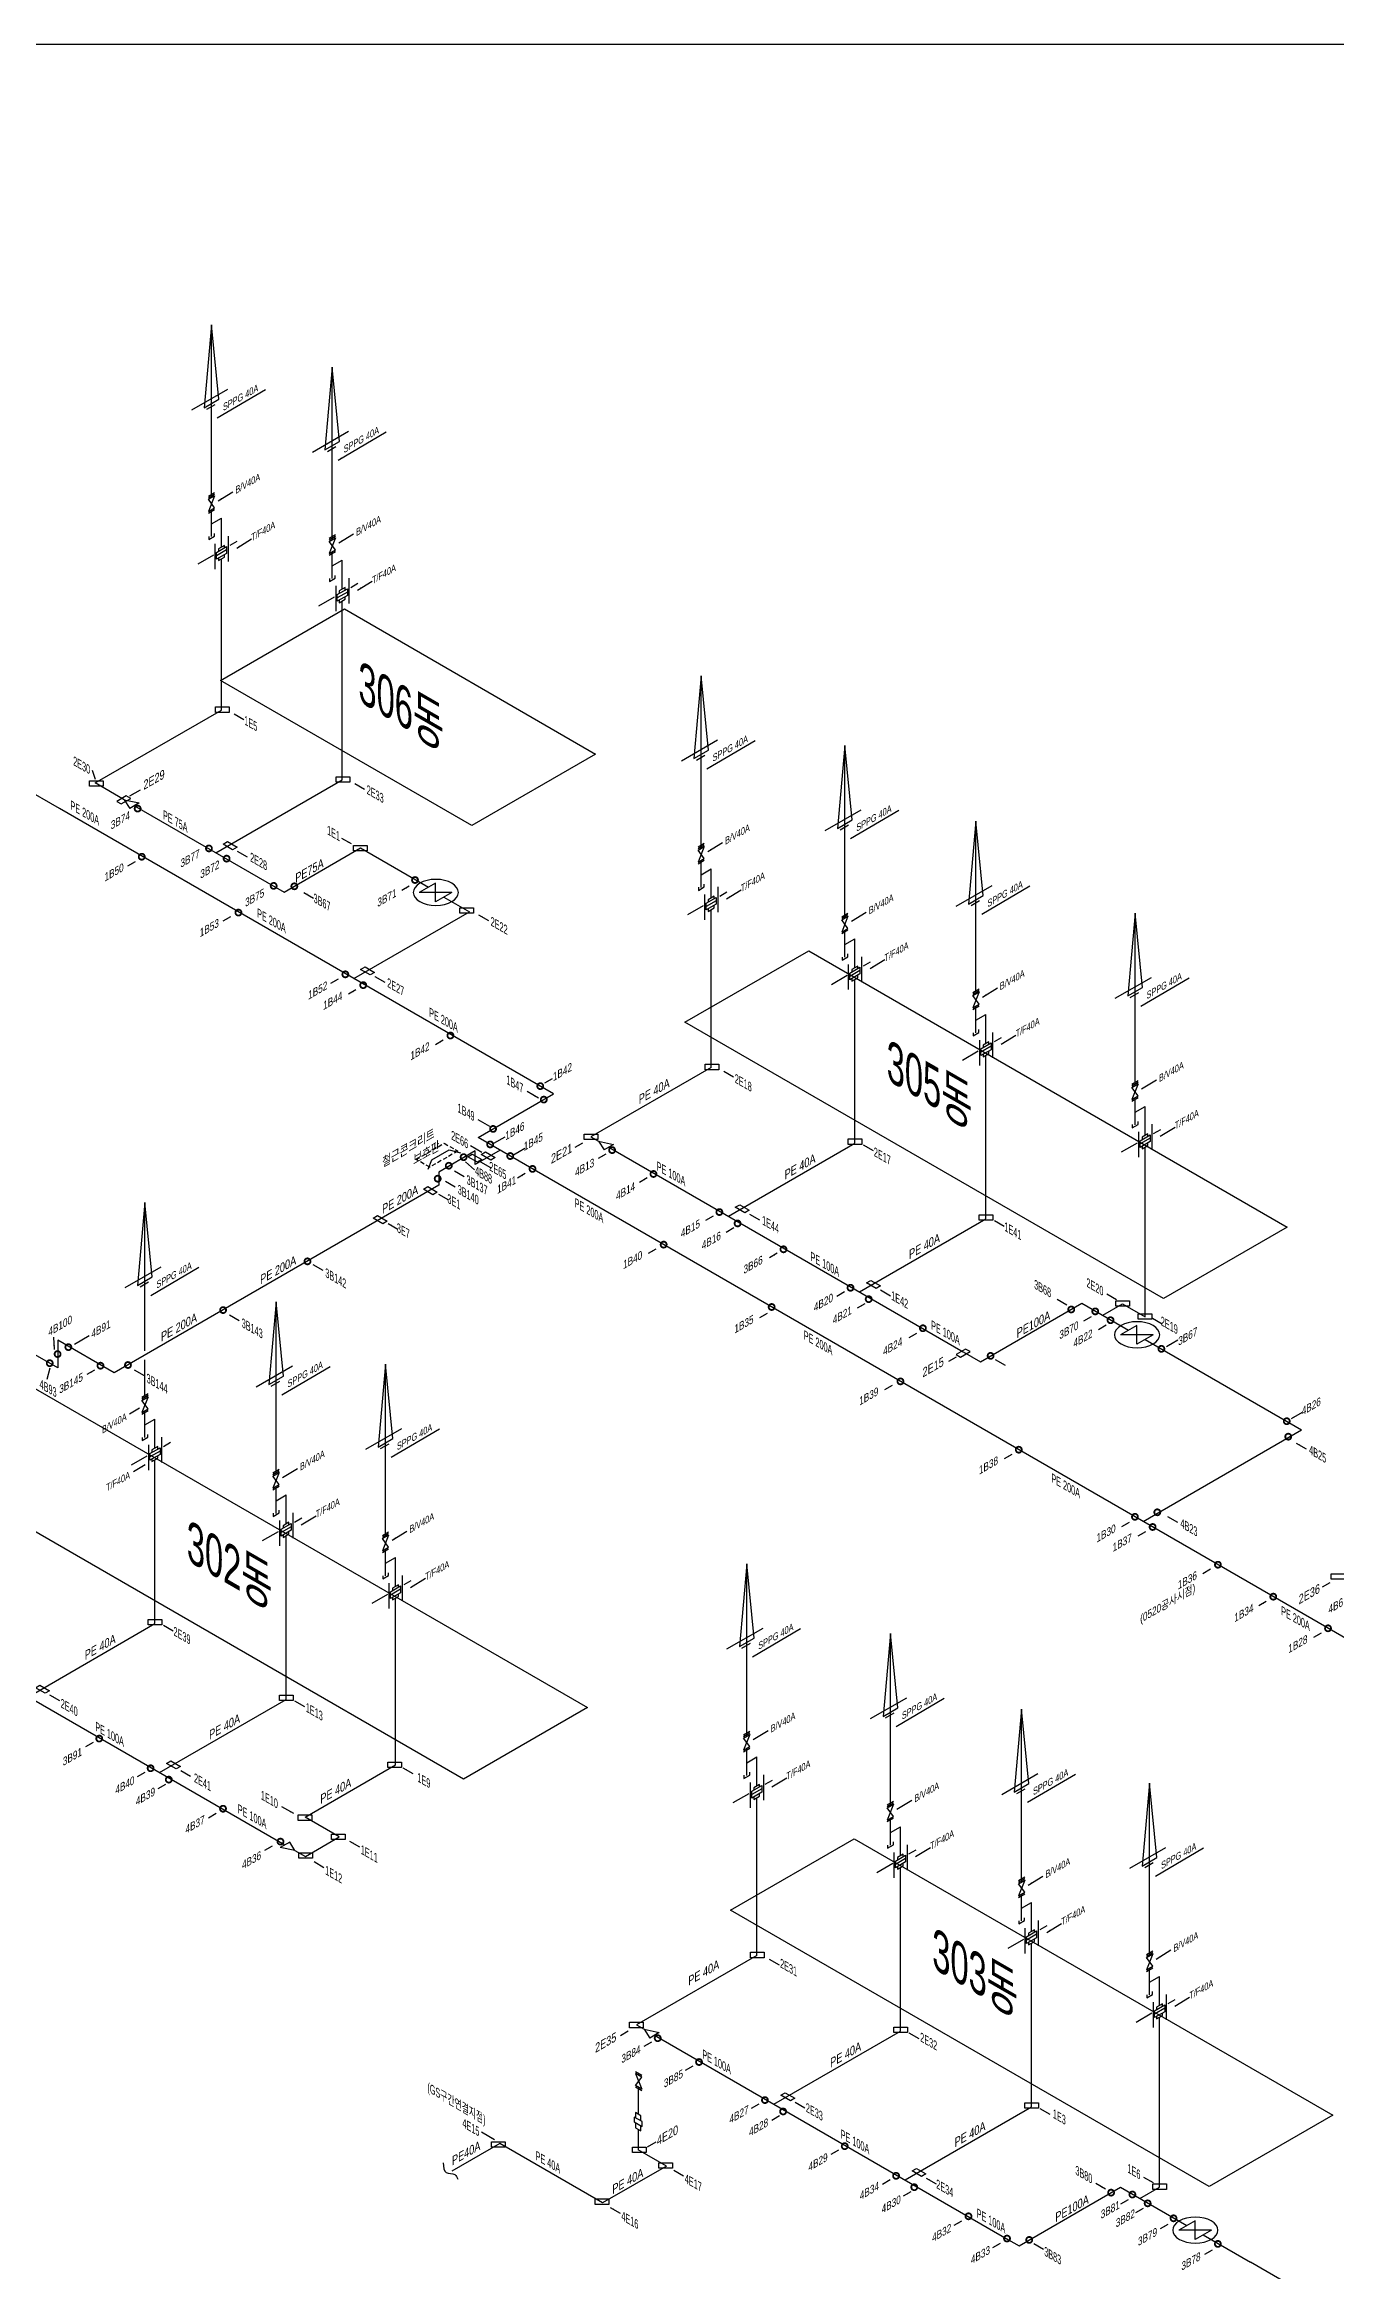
# Model space of a CAD drawing. Extents: x 207357 to 2790028, y 575219 to 1181204.
# Drawn here: x 428327 to 621355, y 828046 to 1160791 of the extents above; entities that cross this region are included whole.
import ezdxf

# ---------------------------------------------------------------- set-up
doc = ezdxf.new("R2010")
doc.units = 0
doc.header["$LTSCALE"] = 100
doc.linetypes.add('HIDDEN', pattern=[9.525, 6.35, -3.175])
doc.layers.get('0').update_dxf_attribs({"linetype": 'CONTINUOUS'})
for name, color, linetype in [('2차ABF', 4, 'CONTINUOUS'), ('ABF', 4, 'CONTINUOUS'), ('EF', 6, 'CONTINUOUS'), ('GAS', 1, 'CONTINUOUS'), ('GTEXT', 2, 'CONTINUOUS'), ('연장', 3, 'CONTINUOUS')]:
    doc.layers.add(name, color=color, linetype=linetype)
doc.styles.get("Standard").update_dxf_attribs({"font": 'Dotum.ttf'})
doc.dimstyles.get("Standard").update_dxf_attribs({"dimtxt": 0.18, "dimasz": 0.18, "dimexe": 0.18, "dimexo": 0.0625, "dimgap": 0.09, "dimtad": 0, "dimtih": 1, "dimtoh": 1, "dimdec": 4, "dimzin": 0, "dimdsep": 46, "dimtxsty": 'Standard', "dimcen": 0.09, "dimadec": 0, "dimazin": 0, "dimtfac": 1, "dimtdec": 4, "dimtofl": 0, "dimtmove": 0, "dimatfit": 3, "dimfxl": 0, "dimtolj": 1, "dimtzin": 0, "dimarcsym": 0})

# ---------------------------------------------------------------- blocks, each defined once
blk = doc.blocks.new('E')
at = {"layer": 'EF'}
for p, q in [((266, 588), (-1165, -238)), ((-508, -618), (924, 208)), ((924, 208), (266, 588)), ((-1165, -238), (-508, -618))]:
    blk.add_line(p, q, dxfattribs=at)

msp = doc.modelspace()

# ---------------------------------------------------------------- linework, layer by layer
for p, q in [((454662, 1065730), (473169, 1076415)), ((473169, 1076415), (510735, 1054726)), ((492228, 1044041), (454662, 1065730)), ((510735, 1054726), (492228, 1044041)), ((524079, 1014650), (542587, 1025335)), ((542587, 1025335), (614148, 984019)), ((595641, 973334), (524079, 1014650)), ((614148, 984019), (595641, 973334)), ((425104, 960920), (509500, 912194)), ((490993, 901509), (406597, 950235)), ((509500, 912194), (490993, 901509)), ((530892, 881901), (549400, 892586)), ((549400, 892586), (620961, 851270)), ((602454, 840585), (530892, 881901)), ((620961, 851270), (602454, 840585))]:
    msp.add_line(p, q)
at = {"layer": 'ABF', "const_width": 271}
for points in [[(441810, 1046574, -1), (442701, 1046574, -1)], [(442421, 1039378, -1), (443312, 1039378, -1)], [(452468, 1040620, -1), (453359, 1040620, -1)], [(455109, 1039095, -1), (456001, 1039095, -1)], [(462147, 1035023, -1), (463038, 1035023, -1)], [(465236, 1034957, -1), (466128, 1034957, -1)], [(483280, 1035895, -1), (484171, 1035895, -1)], [(456878, 1031031, -1), (457769, 1031031, -1)], [(472867, 1021800, -1), (473758, 1021800, -1)], [(475534, 1020180, -1), (476426, 1020180, -1)], [(488577, 1012650, -1), (489468, 1012650, -1)], [(502008, 1005086, -1), (502899, 1005086, -1)], [(502534, 1003072, -1), (503425, 1003072, -1)], [(494952, 998694, -1), (495843, 998694, -1)], [(490545, 994470, -1), (491437, 994470, -1)], [(494513, 996373, -1), (495405, 996373, -1)], [(497516, 994639, -1), (498408, 994639, -1)], [(512752, 995522, -1), (513644, 995522, -1)], [(486673, 991249, -1), (487564, 991249, -1)], [(488328, 993190, -1), (489220, 993190, -1)], [(500849, 992715, -1), (501740, 992715, -1)], [(518933, 991954, -1), (519824, 991954, -1)], [(528788, 986264, -1), (529680, 986264, -1)], [(531508, 984564, -1), (532399, 984564, -1)], [(520455, 981395, -1), (521347, 981395, -1)], [(467198, 978893, -1), (468090, 978893, -1)], [(538376, 980692, -1), (539268, 980692, -1)], [(548395, 974944, -1), (549287, 974944, -1)], [(454580, 971608, -1), (455472, 971608, -1)], [(536602, 972072, -1), (537493, 972072, -1)], [(551115, 973244, -1), (552006, 973244, -1)], [(581397, 971698, -1), (582289, 971698, -1)], [(584993, 971415, -1), (585885, 971415, -1)], [(559221, 968894, -1), (560112, 968894, -1)], [(587275, 970097, -1), (588167, 970097, -1)], [(429836, 965033, -1), (430727, 965033, -1)], [(431448, 966073, -1), (432339, 966073, -1)], [(569341, 964763, -1), (570232, 964763, -1)], [(594877, 965817, -1), (595768, 965817, -1)], [(428663, 963672, -1), (429555, 963672, -1)], [(436254, 963298, -1), (437146, 963298, -1)], [(440360, 963398, -1), (441252, 963398, -1)], [(555864, 960952, -1), (556755, 960952, -1)], [(613621, 954996, -1), (614512, 954996, -1)], [(613846, 952686, -1), (614737, 952686, -1)], [(573554, 950739, -1), (574445, 950739, -1)], [(594265, 941381, -1), (595156, 941381, -1)], [(590923, 940711, -1), (591814, 940711, -1)], [(593563, 939186, -1), (594455, 939186, -1)], [(603332, 933546, -1), (604223, 933546, -1)], [(611604, 928770, -1), (612495, 928770, -1)], [(619794, 924042, -1), (620685, 924042, -1)], [(436066, 907554, -1), (436957, 907554, -1)], [(443748, 903119, -1), (444639, 903119, -1)], [(446467, 901419, -1), (447358, 901419, -1)], [(454573, 897069, -1), (455464, 897069, -1)], [(463161, 892155, -1), (464052, 892155, -1)], [(519565, 862773, -1), (520457, 862773, -1)], [(525746, 859205, -1), (526638, 859205, -1)], [(535602, 853515, -1), (536493, 853515, -1)], [(538321, 851815, -1), (539212, 851815, -1)], [(547527, 846630, -1), (548418, 846630, -1)], [(555208, 842195, -1), (556100, 842195, -1)], [(557928, 840495, -1), (558819, 840495, -1)], [(587359, 839681, -1), (588250, 839681, -1)], [(590540, 839397, -1), (591432, 839397, -1)], [(592822, 838079, -1), (593714, 838079, -1)], [(566034, 836145, -1), (566925, 836145, -1)], [(596694, 835844, -1), (597585, 835844, -1)], [(571796, 832818, -1), (572688, 832818, -1)], [(575117, 832613, -1), (576009, 832613, -1)], [(603318, 832019, -1), (604210, 832019, -1)]]:
    msp.add_lwpolyline(points, format="xyb", close=True, dxfattribs=at)
at = {"layer": 'EF'}
for points in [[(453880, 1061770), (455921, 1061770), (455921, 1060960), (453880, 1060960)], [(435052, 1050729), (437093, 1050729), (437093, 1049919), (435052, 1049919)], [(471933, 1051347), (473974, 1051347), (473974, 1050537), (471933, 1050537)], [(474551, 1041049), (476592, 1041049), (476592, 1040238), (474551, 1040238)], [(490451, 1031729), (492492, 1031729), (492492, 1030918), (490451, 1030918)], [(527096, 1008355), (529137, 1008355), (529137, 1007545), (527096, 1007545)], [(509005, 997897), (511046, 997897), (511046, 997087), (509005, 997087)], [(548486, 997185), (550528, 997185), (550528, 996375), (548486, 996375)], [(568093, 985865), (570134, 985865), (570134, 985055), (568093, 985055)], [(588521, 972992), (590562, 972992), (590562, 972182), (588521, 972182)], [(591829, 971039), (593870, 971039), (593870, 970228), (591829, 970228)], [(620732, 932202), (622773, 932202), (622773, 931392), (620732, 931392)], [(443839, 925360), (445880, 925360), (445880, 924550), (443839, 924550)], [(463446, 914040), (465487, 914040), (465487, 913230), (463446, 913230)], [(479649, 904051), (481690, 904051), (481690, 903241), (479649, 903241)], [(466272, 896133), (468313, 896133), (468313, 895323), (466272, 895323)], [(471218, 893278), (473259, 893278), (473259, 892467), (471218, 892467)], [(466373, 890480), (468414, 890480), (468414, 889670), (466373, 889670)], [(533909, 875606), (535950, 875606), (535950, 874796), (533909, 874796)], [(515818, 865148), (517859, 865148), (517859, 864338), (515818, 864338)], [(555300, 864436), (557341, 864436), (557341, 863626), (555300, 863626)], [(574906, 853116), (576947, 853116), (576947, 852306), (574906, 852306)], [(495160, 847292), (497202, 847292), (497202, 846482), (495160, 846482)], [(516223, 846493), (518264, 846493), (518264, 845683), (516223, 845683)], [(520161, 844155), (522202, 844155), (522202, 843345), (520161, 843345)], [(510686, 838737), (512727, 838737), (512727, 837926), (510686, 837926)], [(594068, 840974), (596109, 840974), (596109, 840164), (594068, 840164)]]:
    msp.add_lwpolyline(points, close=True, dxfattribs=at)
at = {"layer": 'GAS'}
for p, q in [((453298, 1097906), (453298, 1118790)), ((471351, 1091611), (471351, 1112495)), ((453298, 1093562), (453298, 1097906)), ((471351, 1087266), (471351, 1091611)), ((453298, 1087241), (453298, 1091028)), ((453298, 1089135), (454787, 1089994)), ((454787, 1085650), (454787, 1089994)), ((454787, 1065658), (454787, 1083902)), ((471351, 1080946), (471351, 1084733)), ((471351, 1082839), (472840, 1083699)), ((472840, 1079354), (472840, 1083699)), ((472840, 1055235), (472840, 1077607)), ((454787, 1061308), (454787, 1066635)), ((526514, 1045469), (526514, 1066352)), ((435896, 1050401), (454787, 1061308)), ((472840, 1050885), (472840, 1056212)), ((547995, 1035035), (547995, 1055919)), ((430570, 1046574), (425049, 1049761)), ((440226, 1047900), (435896, 1050401)), ((453949, 1039978), (472840, 1050885)), ((504448, 1003920), (430570, 1046574)), ((441776, 1047006), (461550, 1035589)), ((526514, 1041124), (526514, 1045469)), ((567601, 1023715), (567601, 1044599)), ((464154, 1034085), (475583, 1040684)), ((475583, 1040684), (485724, 1034829)), ((526514, 1034804), (526514, 1038591)), ((461550, 1035589), (464154, 1034085)), ((526514, 1036697), (528002, 1037557)), ((528002, 1033212), (528002, 1037557)), ((547995, 1030691), (547995, 1035035)), ((488023, 1033331), (491855, 1031119)), ((474597, 1021155), (491855, 1031119)), ((528002, 1013220), (528002, 1031464)), ((591393, 1009979), (591393, 1030863)), ((547995, 1024370), (547995, 1028157)), ((547995, 1026264), (549483, 1027123)), ((549483, 1022779), (549483, 1027123)), ((567601, 1019371), (567601, 1023715)), ((549483, 1002787), (549483, 1021031)), ((567601, 1013050), (567601, 1016837)), ((567601, 1014944), (569090, 1015803)), ((569090, 1011459), (569090, 1015803)), ((528002, 1007893), (528002, 1013220)), ((569090, 991467), (569090, 1009711)), ((591393, 1005635), (591393, 1009979)), ((528002, 1007893), (510021, 997512)), ((493166, 997407), (504448, 1003920)), ((549483, 996562), (549483, 1002787)), ((591393, 999314), (591393, 1003102)), ((591393, 1001208), (592881, 1002067)), ((592881, 997723), (592881, 1002067)), ((492742, 995391), (487268, 992231)), ((496449, 995512), (492742, 993371)), ((492742, 993371), (492742, 995391)), ((680328, 889349), (493166, 997407)), ((510021, 997512), (511169, 996849)), ((512718, 995955), (565661, 965388)), ((530574, 985645), (549483, 996562)), ((592881, 977731), (592881, 995975)), ((487268, 992231), (487268, 990260)), ((487268, 990260), (438737, 962241)), ((569090, 985242), (569090, 991467)), ((443347, 965536), (443347, 987605)), ((550181, 974325), (569090, 985242)), ((592881, 970582), (592881, 977731)), ((462954, 951890), (462954, 972774)), ((568266, 963884), (583449, 972650)), ((583449, 972650), (590427, 968622)), ((586578, 970844), (589504, 972533)), ((589504, 972533), (592881, 970582)), ((430298, 962983), (425177, 965940)), ((438737, 962241), (430298, 967113)), ((430298, 967113), (430298, 962983)), ((565661, 965388), (568266, 963884)), ((592873, 967210), (616280, 953696)), ((443347, 963210), (443347, 964166)), ((443347, 958866), (443347, 963210)), ((479313, 942542), (479313, 963425)), ((443347, 952545), (443347, 956332)), ((443347, 954439), (444835, 955298)), ((444835, 950954), (444835, 955298)), ((462954, 947546), (462954, 951890)), ((592578, 940012), (616280, 953696)), ((444835, 930962), (444835, 949206)), ((462954, 941225), (462954, 945012)), ((462954, 943119), (464442, 943978)), ((464442, 939634), (464442, 943978)), ((479313, 938197), (479313, 942542)), ((464442, 919642), (464442, 937886)), ((479313, 931876), (479313, 935664)), ((479313, 933770), (480801, 934629)), ((480801, 930285), (480801, 934629)), ((533327, 912720), (533327, 933603)), ((444835, 924737), (444835, 930962)), ((480801, 910293), (480801, 928537)), ((405374, 925686), (464284, 891675)), ((425927, 913820), (444835, 924737)), ((554808, 902286), (554808, 923170)), ((464442, 913417), (464442, 919642)), ((445533, 902500), (464442, 913417)), ((533327, 908375), (533327, 912720)), ((574415, 890966), (574415, 911850)), ((480801, 903608), (480801, 910293)), ((533327, 902055), (533327, 905842)), ((467283, 895803), (480801, 903608)), ((533327, 903948), (534815, 904808)), ((534815, 900463), (534815, 904808)), ((554808, 897942), (554808, 902286)), ((534815, 880471), (534815, 898716)), ((593562, 879912), (593562, 900795)), ((472406, 892845), (467283, 895803)), ((554808, 891621), (554808, 895409)), ((467331, 889915), (472406, 892845)), ((554808, 893515), (556296, 894374)), ((556296, 890030), (556296, 894374)), ((465764, 890820), (467331, 889915)), ((574415, 886622), (574415, 890966)), ((556296, 870038), (556296, 888282)), ((574415, 880301), (574415, 884089)), ((574415, 882195), (575903, 883054)), ((575903, 878710), (575903, 883054)), ((534815, 875144), (534815, 880471)), ((593562, 875567), (593562, 879912)), ((534815, 875144), (516834, 864763)), ((575903, 858718), (575903, 876962)), ((593562, 869247), (593562, 873034)), ((593562, 871140), (595050, 871999)), ((595050, 867655), (595050, 871999)), ((556296, 863814), (556296, 870038)), ((595050, 847663), (595050, 865907)), ((516834, 864763), (517982, 864100)), ((519531, 863206), (572474, 832639)), ((537387, 852896), (556296, 863814)), ((575903, 852494), (575903, 858718)), ((517150, 851386), (517150, 855173)), ((556994, 841576), (575903, 852494)), ((517092, 849144), (517092, 846070)), ((496385, 847027), (489234, 842899)), ((511779, 838140), (496385, 847027)), ((521304, 843639), (517092, 846070)), ((595050, 840515), (595050, 847663)), ((521304, 843639), (511779, 838140)), ((574042, 831734), (589226, 840500)), ((589226, 840500), (599138, 834777)), ((592125, 838826), (595050, 840515)), ((572474, 832639), (574042, 831734)), ((601584, 833365), (608627, 829299)), ((680071, 788050), (608627, 829299))]:
    msp.add_line(p, q, dxfattribs=at)
at = {"layer": 'GTEXT', "color": 5}
msp.add_line((965488, 1160791), (252876, 1160791), dxfattribs=at)
at = {"layer": 'GTEXT'}
for p, q in [((453290, 1118877), (452192, 1106491)), ((454387, 1107758), (453290, 1118877)), ((471343, 1112582), (470245, 1100195)), ((472440, 1101463), (471343, 1112582)), ((450337, 1106159), (455728, 1109272)), ((452192, 1106491), (454387, 1107758)), ((452574, 1106274), (453836, 1107002)), ((468390, 1099864), (473781, 1102977)), ((470245, 1100195), (472440, 1101463)), ((470627, 1099979), (471889, 1100707)), ((452828, 1093290), (453769, 1093833)), ((452828, 1093046), (453769, 1093590)), ((452828, 1092807), (453769, 1093350)), ((453769, 1093350), (452828, 1090996)), ((453769, 1091539), (452828, 1092807)), ((452828, 1090996), (453769, 1091539)), ((452828, 1090757), (453769, 1091300)), ((452875, 1086792), (453744, 1087294)), ((452875, 1087256), (452875, 1086792)), ((453744, 1087294), (453744, 1087719)), ((453812, 1086163), (453812, 1082381)), ((454040, 1084860), (455554, 1085734)), ((455554, 1085238), (454040, 1084365)), ((454040, 1083853), (454040, 1084860)), ((455223, 1085901), (454351, 1085398)), ((454351, 1085398), (454351, 1085039)), ((455223, 1085543), (455223, 1085901)), ((455554, 1085734), (455554, 1084727)), ((455789, 1087304), (455789, 1083522)), ((456070, 1085936), (457131, 1086548)), ((470881, 1086995), (471822, 1087538)), ((470881, 1086751), (471822, 1087294)), ((470881, 1086512), (471822, 1087055)), ((471822, 1087055), (470881, 1084701)), ((471822, 1085244), (470881, 1086512)), ((470881, 1084701), (471822, 1085244)), ((470881, 1084462), (471822, 1085005)), ((451280, 1083170), (453636, 1084530)), ((455554, 1084727), (454040, 1083853)), ((454351, 1083650), (455223, 1084154)), ((454351, 1084032), (454351, 1083650)), ((455223, 1084154), (455223, 1084536)), ((469333, 1076875), (471689, 1078235)), ((470928, 1080497), (471797, 1080999)), ((470928, 1080960), (470928, 1080497)), ((471797, 1080999), (471797, 1081424)), ((471865, 1079868), (471865, 1076085)), ((472093, 1078565), (473607, 1079439)), ((473607, 1078943), (472093, 1078069)), ((472093, 1077558), (472093, 1078565)), ((473607, 1078432), (472093, 1077558)), ((473276, 1079606), (472404, 1079103)), ((472404, 1079103), (472404, 1078744)), ((473276, 1079248), (473276, 1079606)), ((473276, 1077858), (473276, 1078241)), ((473607, 1079439), (473607, 1078432)), ((473842, 1081009), (473842, 1077227)), ((474124, 1079640), (475184, 1080253)), ((472404, 1077355), (473276, 1077858)), ((472404, 1077737), (472404, 1077355)), ((526505, 1066439), (525408, 1054053)), ((527603, 1055321), (526505, 1066439)), ((523553, 1053722), (528944, 1056834)), ((525408, 1054053), (527603, 1055321)), ((547986, 1056006), (546888, 1043620)), ((549084, 1044887), (547986, 1056006)), ((525790, 1053837), (527051, 1054565)), ((440226, 1047900), (442485, 1047415)), ((440226, 1047900), (441066, 1046596)), ((442485, 1047415), (441066, 1046596)), ((545034, 1043289), (550425, 1046401)), ((546888, 1043620), (549084, 1044887)), ((547270, 1043403), (548532, 1044132)), ((567593, 1044686), (566495, 1032300)), ((568691, 1033567), (567593, 1044686)), ((526043, 1040853), (526984, 1041396)), ((526043, 1040609), (526984, 1041152)), ((526043, 1040369), (526984, 1040913)), ((526984, 1040913), (526043, 1038559)), ((526984, 1039102), (526043, 1040369)), ((526043, 1038559), (526984, 1039102)), ((526043, 1038319), (526984, 1038862)), ((486800, 1035450), (484354, 1034037)), ((486800, 1032625), (486800, 1035450)), ((526091, 1034355), (526960, 1034857)), ((526960, 1034857), (526960, 1035282)), ((529004, 1034867), (529004, 1031085)), ((564641, 1031969), (570032, 1035081)), ((489246, 1034037), (484354, 1034037)), ((489246, 1034037), (486800, 1032625)), ((524496, 1030733), (526852, 1032093)), ((526091, 1034818), (526091, 1034355)), ((527027, 1033726), (527027, 1029943)), ((527256, 1032423), (528769, 1033297)), ((528769, 1032801), (527256, 1031927)), ((527256, 1031416), (527256, 1032423)), ((528769, 1032290), (527256, 1031416)), ((528438, 1033464), (527566, 1032960)), ((527566, 1032960), (527566, 1032602)), ((527566, 1031213), (528438, 1031716)), ((527566, 1031595), (527566, 1031213)), ((528438, 1033105), (528438, 1033464)), ((528438, 1031716), (528438, 1032098)), ((528769, 1033297), (528769, 1032290)), ((529286, 1033498), (530346, 1034110)), ((566495, 1032300), (568691, 1033567)), ((566877, 1032083), (568139, 1032812)), ((547524, 1030419), (548465, 1030962)), ((547524, 1030176), (548465, 1030719)), ((547524, 1029936), (548465, 1030479)), ((548465, 1030479), (547524, 1028125)), ((548465, 1028669), (547524, 1029936)), ((547524, 1028125), (548465, 1028669)), ((547524, 1027886), (548465, 1028429)), ((591384, 1030950), (590287, 1018564)), ((592482, 1019831), (591384, 1030950)), ((545976, 1020299), (548333, 1021660)), ((547572, 1023922), (548441, 1024423)), ((547572, 1024385), (547572, 1023922)), ((548441, 1024423), (548441, 1024848)), ((548508, 1023292), (548508, 1019510)), ((548737, 1021989), (550250, 1022863)), ((550250, 1022368), (548737, 1021494)), ((548737, 1020982), (548737, 1021989)), ((550250, 1021856), (548737, 1020982)), ((549919, 1023030), (549047, 1022527)), ((549047, 1022527), (549047, 1022169)), ((549919, 1022672), (549919, 1023030)), ((549919, 1021283), (549919, 1021665)), ((550250, 1022863), (550250, 1021856)), ((550485, 1024434), (550485, 1020651)), ((550767, 1023065), (551827, 1023677)), ((549047, 1020779), (549919, 1021283)), ((549047, 1021162), (549047, 1020779)), ((567131, 1019099), (568072, 1019642)), ((567131, 1018856), (568072, 1019399)), ((567131, 1018616), (568072, 1019159)), ((568072, 1019159), (567131, 1016805)), ((568072, 1017349), (567131, 1018616)), ((588432, 1018233), (593823, 1021345)), ((590287, 1018564), (592482, 1019831)), ((590669, 1018347), (591930, 1019076)), ((567131, 1016805), (568072, 1017349)), ((567131, 1016566), (568072, 1017109)), ((567178, 1012602), (568048, 1013103)), ((567178, 1013065), (567178, 1012602)), ((568048, 1013103), (568048, 1013528)), ((568115, 1011972), (568115, 1008190)), ((569526, 1011710), (568654, 1011207)), ((569526, 1011352), (569526, 1011710)), ((570092, 1013114), (570092, 1009331)), ((570374, 1011745), (571434, 1012357)), ((565583, 1008979), (567940, 1010340)), ((568344, 1010669), (569857, 1011543)), ((569857, 1011048), (568344, 1010174)), ((568344, 1009662), (568344, 1010669)), ((569857, 1010536), (568344, 1009662)), ((568654, 1011207), (568654, 1010849)), ((568654, 1009459), (569526, 1009963)), ((568654, 1009842), (568654, 1009459)), ((569526, 1009963), (569526, 1010345)), ((569857, 1011543), (569857, 1010536)), ((590922, 1005363), (591863, 1005906)), ((590922, 1005120), (591863, 1005663)), ((590922, 1004880), (591863, 1005423)), ((591863, 1005423), (590922, 1003070)), ((591863, 1003613), (590922, 1004880)), ((590922, 1003070), (591863, 1003613)), ((590922, 1002830), (591863, 1003373)), ((590970, 998866), (591839, 999368)), ((590970, 999329), (590970, 998866)), ((591839, 999368), (591839, 999792)), ((593883, 999378), (593883, 995595)), ((594165, 998009), (595225, 998621)), ((486256, 994093), (488846, 995548)), ((488846, 995548), (490526, 995138)), ((511169, 996849), (512009, 995545)), ((511169, 996849), (513427, 996364)), ((513427, 996364), (512009, 995545)), ((589375, 995243), (591731, 996604)), ((591906, 998236), (591906, 994454)), ((592135, 996933), (593648, 997807)), ((593648, 997312), (592135, 996438)), ((592135, 995927), (592135, 996933)), ((593648, 996800), (592135, 995927)), ((593317, 997975), (592445, 997471)), ((592445, 997471), (592445, 997113)), ((592445, 995723), (593317, 996227)), ((592445, 996106), (592445, 995723)), ((593317, 997616), (593317, 997975)), ((593317, 996227), (593317, 996609)), ((593648, 997807), (593648, 996800)), ((485668, 992683), (486256, 994093)), ((443338, 987692), (442241, 975306)), ((444436, 976573), (443338, 987692)), ((440386, 974974), (445777, 978087)), ((442241, 975306), (444436, 976573)), ((442623, 975089), (443885, 975818)), ((462945, 972861), (461848, 960475)), ((464043, 961742), (462945, 972861)), ((591650, 969328), (589204, 967916)), ((591650, 966503), (591650, 969328)), ((594096, 967916), (589204, 967916)), ((594096, 967916), (591650, 966503)), ((459993, 960143), (465384, 963256)), ((461848, 960475), (464043, 961742)), ((479304, 963512), (478207, 951126)), ((480402, 952393), (479304, 963512)), ((442877, 958594), (443817, 959137)), ((442877, 958350), (443817, 958894)), ((442877, 958111), (443817, 958654)), ((443817, 958654), (442877, 956300)), ((462230, 960258), (463491, 960987)), ((443817, 956844), (442877, 958111)), ((442877, 956300), (443817, 956844)), ((442877, 956061), (443817, 956604)), ((442924, 952097), (443793, 952598)), ((442924, 952560), (442924, 952097)), ((443793, 952598), (443793, 953023)), ((445837, 952608), (445837, 948826)), ((446119, 951240), (447179, 951852)), ((476352, 950795), (481743, 953907)), ((478207, 951126), (480402, 952393)), ((441329, 948474), (443685, 949834)), ((443860, 951467), (443860, 947685)), ((444089, 950164), (445603, 951038)), ((445603, 950543), (444089, 949669)), ((444089, 949157), (444089, 950164)), ((445603, 950031), (444089, 949157)), ((445271, 951205), (444399, 950702)), ((444399, 950702), (444399, 950343)), ((444399, 948954), (445271, 949458)), ((444399, 949337), (444399, 948954)), ((445271, 950847), (445271, 951205)), ((445271, 949458), (445271, 949840)), ((445603, 951038), (445603, 950031)), ((478589, 950909), (479850, 951638)), ((462483, 947274), (463424, 947817)), ((462483, 947030), (463424, 947574)), ((462483, 946791), (463424, 947334)), ((463424, 947334), (462483, 944980)), ((463424, 945524), (462483, 946791)), ((462483, 944980), (463424, 945524)), ((462483, 944741), (463424, 945284)), ((463400, 941278), (463400, 941703)), ((460936, 937154), (463292, 938514)), ((462531, 940777), (463400, 941278)), ((462531, 941240), (462531, 940777)), ((463467, 940147), (463467, 936365)), ((463696, 938844), (465209, 939718)), ((465209, 939223), (463696, 938349)), ((463696, 937837), (463696, 938844)), ((465209, 938711), (463696, 937837)), ((464878, 939885), (464006, 939382)), ((464006, 939382), (464006, 939023)), ((464878, 939527), (464878, 939885)), ((464878, 938138), (464878, 938520)), ((465209, 939718), (465209, 938711)), ((465444, 941288), (465444, 937506)), ((465726, 939920), (466786, 940532)), ((478842, 937925), (479783, 938468)), ((464006, 937634), (464878, 938138)), ((464006, 938017), (464006, 937634)), ((478842, 937682), (479783, 938225)), ((478842, 937442), (479783, 937985)), ((479783, 937985), (478842, 935632)), ((479783, 936175), (478842, 937442)), ((478842, 935632), (479783, 936175)), ((478842, 935392), (479783, 935935)), ((478890, 931428), (479759, 931930)), ((478890, 931891), (478890, 931428)), ((479759, 931930), (479759, 932354)), ((481803, 931940), (481803, 928157)), ((533318, 933690), (532221, 921304)), ((534416, 922572), (533318, 933690)), ((477295, 927805), (479651, 929166)), ((479826, 930798), (479826, 927016)), ((480055, 929495), (481568, 930369)), ((481568, 929874), (480055, 929000)), ((480055, 928489), (480055, 929495)), ((481568, 929362), (480055, 928489)), ((481237, 930537), (480365, 930033)), ((480365, 930033), (480365, 929675)), ((480365, 928285), (481237, 928789)), ((480365, 928668), (480365, 928285)), ((481237, 930178), (481237, 930537)), ((481237, 928789), (481237, 929171)), ((481568, 930369), (481568, 929362)), ((482085, 930571), (483145, 931183)), ((530366, 920973), (535757, 924086)), ((532221, 921304), (534416, 922572)), ((532603, 921088), (533864, 921816)), ((554799, 923257), (553702, 910871)), ((555897, 912138), (554799, 923257)), ((551847, 910540), (557238, 913652)), ((553702, 910871), (555897, 912138)), ((574406, 911937), (573308, 899551)), ((575504, 900818), (574406, 911937)), ((532857, 908104), (533797, 908647)), ((532857, 907860), (533797, 908403)), ((554084, 910654), (555345, 911383)), ((532857, 907620), (533797, 908164)), ((533797, 908164), (532857, 905810)), ((533797, 906353), (532857, 907620)), ((532857, 905810), (533797, 906353)), ((532857, 905570), (533797, 906114)), ((532904, 901606), (533773, 902108)), ((532904, 902069), (532904, 901606)), ((533773, 902108), (533773, 902533)), ((535817, 902118), (535817, 898336)), ((571454, 899220), (576845, 902332)), ((531309, 897984), (533665, 899344)), ((533840, 900977), (533840, 897194)), ((534069, 899674), (535582, 900548)), ((535582, 900052), (534069, 899178)), ((534069, 898667), (534069, 899674)), ((535582, 899541), (534069, 898667)), ((535251, 900715), (534379, 900211)), ((534379, 900211), (534379, 899853)), ((534379, 898464), (535251, 898967)), ((534379, 898846), (534379, 898464)), ((535251, 900356), (535251, 900715)), ((535251, 898967), (535251, 899350)), ((535582, 900548), (535582, 899541)), ((536099, 900749), (537159, 901361)), ((573308, 899551), (575504, 900818)), ((573690, 899334), (574952, 900063)), ((593553, 900882), (592456, 888496)), ((594651, 889763), (593553, 900882)), ((554337, 897670), (555278, 898213)), ((554337, 897427), (555278, 897970)), ((554337, 897187), (555278, 897730)), ((555278, 897730), (554337, 895377)), ((555278, 895920), (554337, 897187)), ((554337, 895377), (555278, 895920)), ((554337, 895137), (555278, 895680)), ((464993, 892084), (463574, 891265)), ((465764, 890820), (464993, 892084)), ((555254, 891674), (555254, 892099)), ((465764, 890820), (463574, 891265)), ((552790, 887550), (555146, 888911)), ((554385, 891173), (555254, 891674)), ((554385, 891636), (554385, 891173)), ((555321, 890543), (555321, 886761)), ((555550, 889240), (557063, 890114)), ((557063, 889619), (555550, 888745)), ((555550, 888233), (555550, 889240)), ((557063, 889107), (555550, 888233)), ((556732, 890282), (555860, 889778)), ((555860, 889778), (555860, 889420)), ((555860, 888030), (556732, 888534)), ((556732, 889923), (556732, 890282)), ((556732, 888534), (556732, 888916)), ((557063, 890114), (557063, 889107)), ((557298, 891685), (557298, 887902)), ((557580, 890316), (558640, 890928)), ((590601, 888165), (595992, 891277)), ((592456, 888496), (594651, 889763)), ((592838, 888279), (594100, 889008)), ((555860, 888413), (555860, 888030)), ((573944, 886350), (574885, 886893)), ((573944, 886107), (574885, 886650)), ((573944, 885867), (574885, 886410)), ((574885, 886410), (573944, 884057)), ((574885, 884600), (573944, 885867)), ((573944, 884057), (574885, 884600)), ((573944, 883817), (574885, 884360)), ((573991, 879853), (574861, 880354)), ((573991, 880316), (573991, 879853)), ((574861, 880354), (574861, 880779)), ((574928, 879223), (574928, 875441)), ((575157, 877920), (576670, 878794)), ((576339, 878962), (575467, 878458)), ((575467, 878458), (575467, 878100)), ((576339, 878603), (576339, 878962)), ((576670, 878794), (576670, 877787)), ((576905, 880365), (576905, 876582)), ((577187, 878996), (578247, 879608)), ((572396, 876230), (574753, 877591)), ((576670, 878299), (575157, 877425)), ((575157, 876913), (575157, 877920)), ((576670, 877787), (575157, 876913)), ((575467, 876710), (576339, 877214)), ((575467, 877093), (575467, 876710)), ((576339, 877214), (576339, 877596)), ((593092, 875295), (594032, 875839)), ((593092, 875052), (594032, 875595)), ((593092, 874812), (594032, 875355)), ((594032, 875355), (593092, 873002)), ((594032, 873545), (593092, 874812)), ((593092, 873002), (594032, 873545)), ((593092, 872762), (594032, 873305)), ((593139, 868798), (594008, 869300)), ((593139, 869261), (593139, 868798)), ((594008, 869300), (594008, 869724)), ((596052, 869310), (596052, 865527)), ((596334, 867941), (597394, 868553)), ((591544, 865175), (593900, 866536)), ((594075, 868168), (594075, 864386)), ((594304, 866866), (595818, 867739)), ((595818, 867244), (594304, 866370)), ((594304, 865859), (594304, 866866)), ((595818, 866732), (594304, 865859)), ((595487, 867907), (594614, 867403)), ((594614, 867403), (594614, 867045)), ((594614, 865656), (595487, 866159)), ((594614, 866038), (594614, 865656)), ((595487, 867548), (595487, 867907)), ((595487, 866159), (595487, 866541)), ((595818, 867739), (595818, 866732)), ((517982, 864100), (518822, 862796)), ((517982, 864100), (520240, 863615)), ((520240, 863615), (518822, 862796)), ((517621, 857191), (516680, 857734)), ((516680, 857494), (517621, 855141)), ((517621, 856951), (516680, 857494)), ((516680, 855684), (517621, 856951)), ((517621, 855141), (516680, 855684)), ((517621, 854901), (516680, 855444)), ((516490, 850988), (516490, 850271)), ((517695, 850292), (516490, 850988)), ((516490, 850271), (517695, 849575)), ((516673, 851661), (516673, 850882)), ((517510, 851178), (516673, 851661)), ((516673, 850165), (516673, 849386)), ((516673, 849386), (517510, 848902)), ((517510, 850399), (517510, 851178)), ((517510, 848902), (517510, 849682)), ((517695, 849575), (517695, 850292)), ((600361, 835484), (597914, 834071)), ((600361, 832659), (600361, 835484)), ((602807, 834071), (597914, 834071)), ((602807, 834071), (600361, 832659))]:
    msp.add_line(p, q, dxfattribs=at)
at = {"layer": 'GTEXT', "linetype": 'HIDDEN'}
for p, q in [((483901, 994123), (488092, 996543)), ((490110, 995378), (485919, 992958)), ((488092, 996543), (490110, 995378)), ((485919, 992958), (483901, 994123))]:
    msp.add_line(p, q, dxfattribs=at)
at = {"layer": 'GTEXT', "ltscale": 0.6, "extrusion": (0, 0, -1)}
for centre in [(486841, 1034042), (591691, 967920), (600402, 834076)]:
    msp.add_ellipse(centre, major_axis=(-3376, 0), ratio=0.5773503, dxfattribs=at)
at = {"layer": 'GTEXT'}
msp.add_spline([(487957, 844129), (488390, 842687), (489689, 842398), (490122, 841677)], degree=3, dxfattribs=at)

# ---------------------------------------------------------------- block references
at = {"layer": 'GAS'}
for p in [(440287, 1047897), (565784, 965199)]:
    msp.add_blockref('E', p, dxfattribs=at)
at = {"layer": 'GAS', "xscale": -1}
for p in [(455944, 1041044), (476519, 1022323), (492548, 994333), (494532, 994654), (485896, 989476), (478394, 985145), (532542, 986778), (552149, 975458), (427894, 914953), (447501, 903633), (539355, 854029), (558962, 842709)]:
    msp.add_blockref('E', p, dxfattribs=at)

# ---------------------------------------------------------------- texts
at = {"layer": '2차ABF', "oblique": 30}
for s, p in [('3B74', (438241, 1043390)), ('3B77', (448660, 1037685)), ('3B72', (451623, 1036058)), ('3B75', (458331, 1031828)), ('3B71', (478100, 1031815)), ('1B44', (469997, 1016427)), ('1B42', (483040, 1008897)), ('1B41', (495992, 988926)), ('4B13', (507661, 991502)), ('4B14', (513784, 987967)), ('4B15', (523475, 982372)), ('4B16', (526601, 980567)), ('1B40', (514840, 977687)), ('3B66', (532845, 976962)), ('4B20', (543367, 971317)), ('4B21', (546190, 969437)), ('4B100', (428909, 967656)), ('4B91', (435348, 967368)), ('1B35', (531485, 968077)), ('3B70', (580069, 967177)), ('4B22', (582174, 965952)), ('3B67', (597845, 966250)), ('4B24', (553716, 964742)), ('3B145', (430535, 959057)), ('1B39', (550148, 957302)), ('4B26', (616304, 955787)), ('1B38', (568040, 946972)), ('1B30', (585621, 936822)), ('1B37', (588045, 935422)), ('1B36', (597780, 929802)), ('(0520공사시점)', (592159, 924797)), ('4B6', (620317, 926178)), ('1B34', (606232, 924922)), ('1B28', (614301, 920264)), ('3B91', (431071, 903425)), ('4B40', (438920, 899166)), ('4B39', (441996, 897485)), ('4B37', (449411, 893280)), ('4B36', (457856, 887949)), ('3B84', (514586, 858962)), ('3B85', (520937, 855305)), ('4B27', (530745, 849932)), ('4B28', (533667, 848015)), ('4B29', (542562, 842830)), ('4B34', (550236, 838517)), ('4B30', (553497, 836518)), ('3B81', (586253, 835713)), ('3B82', (588505, 834421)), ('4B32', (561045, 832235)), ('3B79', (591826, 831659)), ('4B33', (566845, 828950)), ('3B78', (598322, 827990))]:
    msp.add_text(s, height=1079.9, rotation=30, dxfattribs=at).set_placement(p)
at = {"layer": '2차ABF', "color": 3, "oblique": 30}
for s, p in [('1B50', (437303, 1035629)), ('1B53', (451542, 1027315)), ('1B52', (467754, 1017973)), ('1B42', (504343, 1005780)), ('1B46', (497227, 996954)), ('1B45', (499982, 995351))]:
    msp.add_text(s, height=1079.9, rotation=30, dxfattribs=at).set_placement(p)
at = {"layer": 'ABF', "oblique": 330, "width": 0.8}
for s, p in [('3B67', (468558, 1032612)), ('3B137', (491435, 990525)), ('4B88', (492713, 991853)), ('3B140', (490114, 989075)), ('3B142', (470313, 976589)), ('3B68', (576298, 974872)), ('3B143', (457818, 969098)), ('3B144', (443592, 960838)), ('4B93', (427598, 959973)), ('4B25', (617424, 950147)), ('4B23', (598181, 939167)), ('3B80', (582464, 842428)), ('3B83', (577802, 830307))]:
    msp.add_text(s, height=1196.2, rotation=330, dxfattribs=at).set_placement(p)
at = {"layer": 'ABF', "color": 3, "oblique": 330, "width": 0.8}
for s, p in [('1B47', (497385, 1005455)), ('1B49', (490089, 1001243))]:
    msp.add_text(s, height=1196.2, rotation=330, dxfattribs=at).set_placement(p)
at = {"layer": 'EF', "color": 3, "oblique": 330, "width": 0.8}
for s, p in [('1E5', (458208, 1059168)), ('2E30', (432616, 1053098)), ('2E33', (476511, 1048800)), ('2E28', (459073, 1038720)), ('2E27', (479570, 1019949))]:
    msp.add_text(s, height=1196.2, rotation=330, dxfattribs=at).set_placement(p)
at = {"layer": 'EF', "color": 3, "oblique": 30}
msp.add_text('2E29', height=1199.9, rotation=30, dxfattribs=at).set_placement((443116, 1049317))
at = {"layer": 'EF', "oblique": 330, "width": 0.8}
for s, p in [('1E1', (470578, 1042757)), ('2E22', (495045, 1029120)), ('2E18', (531542, 1005632)), ('2E66', (489135, 997152)), ('2E17', (552335, 994667)), ('2E65', (494833, 992520)), ('3E1', (488571, 987686)), ('1E44', (535621, 984437)), ('3E7', (481015, 983324)), ('1E41', (571856, 983487)), ('2E20', (584127, 975122)), ('1E42', (554925, 973192)), ('2E19', (595243, 969374)), ('2E39', (447623, 923007)), ('2E40', (430761, 912242)), ('1E13', (467403, 911617)), ('2E41', (450689, 901097)), ('1E9', (484082, 901164)), ('1E10', (460689, 898507)), ('1E12', (470304, 887292)), ('1E11', (475624, 890364)), ('2E31', (538318, 873385)), ('2E32', (559264, 862328)), ('2E33', (542171, 851806)), ('1E3', (579104, 850877)), ('4E15', (490815, 849498)), ('4E17', (524073, 841197)), ('1E6', (590260, 842715)), ('2E34', (561667, 840378)), ('4E16', (514585, 835614))]:
    msp.add_text(s, height=1196.2, rotation=330, dxfattribs=at).set_placement(p)
at = {"layer": 'EF', "oblique": 30}
for s, p in [('2E21', (504050, 993428)), ('2E15', (559614, 961508)), ('2E36', (615854, 927578)), ('2E35', (510648, 860529)), ('4E20', (519885, 846683))]:
    msp.add_text(s, height=1199.9, rotation=30, dxfattribs=at).set_placement(p)
at = {"layer": 'GTEXT', "oblique": 30}
for s, height, p in [('SPPG 40A', 959.9, (455018, 1105970)), ('SPPG 40A', 959.9, (473071, 1099675)), ('B/V40A', 959.9, (456873, 1093572)), ('T/F40A', 959.9, (459239, 1086486)), ('B/V40A', 959.9, (474926, 1087277)), ('T/F40A', 959.9, (477293, 1080075)), ('SPPG 40A', 959.9, (528233, 1053532)), ('SPPG 40A', 959.9, (549714, 1043099)), ('B/V40A', 959.9, (530089, 1041135)), ('PE75A', 1199.9, (465827, 1035417)), ('T/F40A', 959.9, (532455, 1034049)), ('SPPG 40A', 959.9, (569321, 1031779)), ('B/V40A', 959.9, (551570, 1030701)), ('T/F40A', 959.9, (553936, 1023615)), ('B/V40A', 959.9, (571176, 1019381)), ('SPPG 40A', 959.9, (593112, 1018043)), ('T/F40A', 959.9, (573543, 1012295)), ('B/V40A', 959.9, (594968, 1005645)), ('PE 40A', 1199.9, (517181, 1002335)), ('철근콘크리트', 1199.9, (478827, 992928)), ('T/F40A', 959.9, (597334, 998560)), ('보호판', 1199.9, (483470, 993323)), ('PE 40A', 1199.9, (538994, 991072)), ('PE 200A', 1199.9, (478808, 985931)), ('PE 40A', 1199.9, (557596, 979172)), ('SPPG 40A', 959.9, (445067, 974785)), ('PE 200A', 1199.9, (460580, 975407)), ('PE 200A', 1199.9, (445748, 966844)), ('PE100A', 1199.9, (573694, 967384)), ('SPPG 40A', 959.9, (464673, 959954)), ('B/V40A', 959.9, (436916, 953099)), ('SPPG 40A', 959.9, (481032, 950605)), ('B/V40A', 959.9, (466529, 947556)), ('T/F40A', 959.9, (437533, 944432)), ('T/F40A', 959.9, (468895, 940470)), ('B/V40A', 959.9, (482888, 938207)), ('T/F40A', 959.9, (485254, 931122)), ('PE 40A', 1199.9, (434346, 919247)), ('SPPG 40A', 959.9, (535047, 920783)), ('SPPG 40A', 959.9, (556527, 910350)), ('PE 40A', 1199.9, (452948, 907347)), ('B/V40A', 959.9, (536902, 908386)), ('T/F40A', 959.9, (539268, 901300)), ('SPPG 40A', 959.9, (576134, 899030)), ('PE 40A', 1199.9, (469574, 897748)), ('B/V40A', 959.9, (558383, 897952)), ('T/F40A', 959.9, (560749, 890866)), ('SPPG 40A', 959.9, (595282, 887975)), ('B/V40A', 959.9, (577989, 886632)), ('T/F40A', 959.9, (580356, 879546)), ('B/V40A', 959.9, (597137, 875577)), ('PE 40A', 1199.9, (524587, 870574)), ('T/F40A', 959.9, (599503, 868492)), ('PE 40A', 1199.9, (545807, 858323)), ('PE 40A', 1199.9, (564409, 846423)), ('PE40A', 1199.9, (489260, 843697)), ('PE 40A', 1199.9, (513241, 839427)), ('PE100A', 1199.9, (579470, 835233))]:
    msp.add_text(s, height=height, rotation=30, dxfattribs=at).set_placement(p)
at = {"layer": 'GTEXT', "oblique": 330, "width": 0.8}
for s, height, p in [('306동', 5382.9, (475267, 1062636)), ('PE 200A', 1196.2, (432207, 1046484)), ('PE 75A', 1196.2, (446040, 1045060)), ('PE 200A', 1196.2, (460117, 1030370)), ('PE 200A', 1196.2, (485839, 1015519)), ('305동', 5382.9, (554254, 1006031)), ('PE 100A', 1196.2, (519865, 992542)), ('PE 200A', 1196.2, (507602, 987055)), ('PE 100A', 1196.2, (542857, 979026)), ('PE 200A', 1196.2, (541853, 967280)), ('PE 100A', 1196.2, (560890, 968779)), ('PE 200A', 1196.2, (578876, 945905)), ('302동', 5382.9, (449606, 934206)), ('PE 200A', 1196.2, (613231, 926070)), ('PE 100A', 1196.2, (435916, 908766)), ('PE 100A', 1196.2, (457228, 896461)), ('303동', 5382.9, (561067, 873282)), ('PE 100A', 1196.2, (526678, 859793)), ('(GS구간연결지점)', 1196.2, (485579, 854831)), ('PE 100A', 1196.2, (547376, 847843)), ('PE 40A', 1196.2, (501758, 844621)), ('PE 100A', 1196.2, (567703, 836030))]:
    msp.add_text(s, height=height, rotation=330, dxfattribs=at).set_placement(p)

# ---------------------------------------------------------------- leaders
at = {"layer": 'GAS', "color": 2}
for points in [[(456670, 1060743), (458142, 1059893)], [(435928, 1050940), (435486, 1052266)], [(441095, 1048499), (442658, 1049401)], [(474723, 1050320), (476195, 1049470)], [(474230, 1041282), (472775, 1042122)], [(441881, 1038614), (440738, 1037954)], [(457141, 1040199), (458613, 1039349)], [(482874, 1034973), (481731, 1034313)], [(467088, 1034047), (468560, 1033197)], [(456136, 1030385), (454993, 1029725)], [(493241, 1030701), (494713, 1029851)], [(472233, 1021091), (471090, 1020431)], [(474901, 1019471), (473758, 1018811)], [(477715, 1021477), (479188, 1020627)], [(487943, 1011941), (486800, 1011281)], [(503128, 1005565), (504279, 1006229)], [(529885, 1007328), (531358, 1006478)], [(502193, 1003279), (500479, 1004268)], [(494896, 999066), (493182, 1000056)], [(493728, 995176), (492014, 996165)], [(495500, 996538), (497213, 997527)], [(498450, 994834), (500163, 995823)], [(508769, 996553), (507626, 995893)], [(512267, 994928), (511124, 994268)], [(550748, 996322), (552220, 995472)], [(489626, 992408), (491099, 991558)], [(491281, 993770), (492621, 992569)], [(493520, 993770), (494992, 992920)], [(500215, 992006), (499072, 991346)], [(487257, 988937), (488730, 988087)], [(488264, 990901), (489736, 990051)], [(518448, 991359), (517304, 990699)], [(528303, 985669), (527160, 985009)], [(533739, 985932), (535211, 985082)], [(570354, 985002), (571827, 984152)], [(479701, 984574), (481174, 983724)], [(531386, 983889), (530243, 983229)], [(468463, 978415), (469936, 977565)], [(519744, 980731), (518601, 980071)], [(537891, 980097), (536748, 979437)], [(547953, 974324), (546810, 973664)], [(551002, 972564), (549858, 971904)], [(553346, 974612), (554818, 973762)], [(581178, 972347), (579741, 973177)], [(588613, 973146), (587175, 973976)], [(455968, 970924), (457440, 970074)], [(536389, 971121), (535246, 970461)], [(584799, 970625), (583656, 969965)], [(587051, 969333), (585908, 968673)], [(593989, 970400), (595461, 969550)], [(432797, 966523), (434988, 967788)], [(558709, 968114), (557566, 967454)], [(596089, 966190), (597760, 967155)], [(435816, 962617), (434672, 961957)], [(441742, 962664), (443215, 961814)], [(564618, 964573), (563475, 963913)], [(570470, 964228), (571943, 963378)], [(555052, 960346), (553908, 959686)], [(614763, 955409), (616434, 956374)], [(615486, 951738), (616959, 950888)], [(572944, 950016), (571801, 949356)], [(590524, 939866), (589381, 939206)], [(592949, 938466), (591806, 937806)], [(596243, 940758), (597716, 939908)], [(602657, 932861), (601514, 932201)], [(620497, 930858), (619354, 930198)], [(611014, 928036), (609871, 927376)], [(446100, 924497), (447572, 923647)], [(619204, 923307), (618061, 922647)], [(429091, 914107), (430563, 913257)], [(465707, 913177), (467179, 912327)], [(435581, 906959), (434437, 906299)], [(443305, 902499), (442162, 901839)], [(448698, 902787), (450170, 901937)], [(481910, 903189), (483382, 902339)], [(446397, 900714), (445254, 900054)], [(453984, 896334), (452840, 895674)], [(465592, 896334), (463795, 897372)], [(473954, 892229), (475426, 891379)], [(462375, 891489), (461232, 890829)], [(468634, 889157), (470106, 888307)], [(536698, 874579), (538171, 873729)], [(515582, 863804), (514439, 863144)], [(519080, 862179), (517937, 861519)], [(557561, 863574), (559033, 862724)], [(525261, 858610), (524118, 857950)], [(535116, 852920), (533973, 852260)], [(540552, 853184), (542024, 852334)], [(577167, 852254), (578640, 851404)], [(495633, 847566), (493668, 848700)], [(538199, 851140), (537056, 850480)], [(518511, 846542), (519758, 847262)], [(547041, 846035), (545898, 845375)], [(522403, 843062), (523875, 842212)], [(560159, 841864), (561631, 841014)], [(594160, 841128), (592722, 841958)], [(554766, 841575), (553623, 840915)], [(557858, 839790), (556715, 839130)], [(586955, 840196), (585517, 841026)], [(590346, 838607), (589203, 837947)], [(512915, 837479), (514387, 836629)], [(565444, 835410), (564301, 834750)], [(592598, 837315), (591455, 836655)], [(571207, 832083), (570064, 831423)], [(576247, 832078), (577719, 831228)], [(596288, 834921), (595144, 834261)], [(602912, 831096), (601769, 830436)]]:
    msp.add_leader(points, dimstyle='Standard', override={"dimtxt": 2.5, "dimasz": 600, "dimexe": 1.25, "dimexo": 0.625, "dimgap": 0.625, "dimtad": 1, "dimtih": 0, "dimtoh": 0, "dimzin": 8, "dimcen": 2.5, "dimclrd": 2, "dimclre": 2, "dimtofl": 1}, dxfattribs=at)
at = {"layer": 'GAS'}
for points in [[(429814, 965725), (429718, 967550)], [(429120, 962941), (428664, 961256)], [(442529, 956937), (441028, 956071)], [(443399, 948470), (441620, 947444)]]:
    msp.add_leader(points, dimstyle='Standard', override={"dimtxt": 2.5, "dimasz": 600, "dimexe": 1.25, "dimexo": 0.625, "dimgap": 0.625, "dimtih": 0, "dimtoh": 0, "dimzin": 8, "dimlunit": 6, "dimcen": 2.5, "dimclrd": 2, "dimclre": 2, "dimtofl": 1}, dxfattribs=at)
at = {"layer": '연장', "color": 2}
for points in [[(454166, 1104979), (461360, 1109198)], [(472219, 1098683), (479413, 1102903)], [(454275, 1092600), (456496, 1093949)], [(457059, 1085529), (459281, 1086878)], [(472328, 1086305), (474549, 1087654)], [(475112, 1079233), (477334, 1080583)], [(527382, 1052541), (534575, 1056761)], [(548863, 1042108), (556056, 1046328)], [(527490, 1040162), (529712, 1041512)], [(568470, 1030788), (575663, 1035008)], [(530274, 1033091), (532496, 1034441)], [(548971, 1029729), (551193, 1031078)], [(551755, 1022658), (553977, 1024007)], [(568578, 1018409), (570799, 1019758)], [(592261, 1017052), (599454, 1021272)], [(571362, 1011338), (573584, 1012687)], [(592369, 1004673), (594591, 1006022)], [(595153, 997602), (597375, 998951)], [(444215, 973794), (451409, 978013)], [(463822, 958963), (471015, 963182)], [(480181, 949614), (487374, 953834)], [(463930, 946584), (466152, 947933)], [(466714, 939513), (468936, 940862)], [(480289, 937235), (482511, 938584)], [(483073, 930164), (485295, 931513)], [(534195, 919792), (541388, 924012)], [(555676, 909359), (562869, 913579)], [(534303, 907413), (536525, 908763)], [(575283, 898039), (582476, 902259)], [(537087, 900342), (539309, 901692)], [(555784, 896980), (558006, 898329)], [(558568, 889909), (560790, 891258)], [(594430, 886984), (601624, 891204)], [(575391, 885660), (577613, 887009)], [(578175, 878589), (580397, 879938)], [(594538, 874605), (596760, 875955)], [(597323, 867534), (599544, 868883)]]:
    msp.add_leader(points, dimstyle='Standard', override={"dimtxt": 2.5, "dimasz": 600, "dimexe": 1.25, "dimexo": 0.625, "dimgap": 0.625, "dimtad": 1, "dimtih": 0, "dimtoh": 0, "dimzin": 8, "dimcen": 2.5, "dimclrd": 2, "dimclre": 2, "dimtofl": 1}, dxfattribs=at)

doc.saveas('drawing.dxf')
